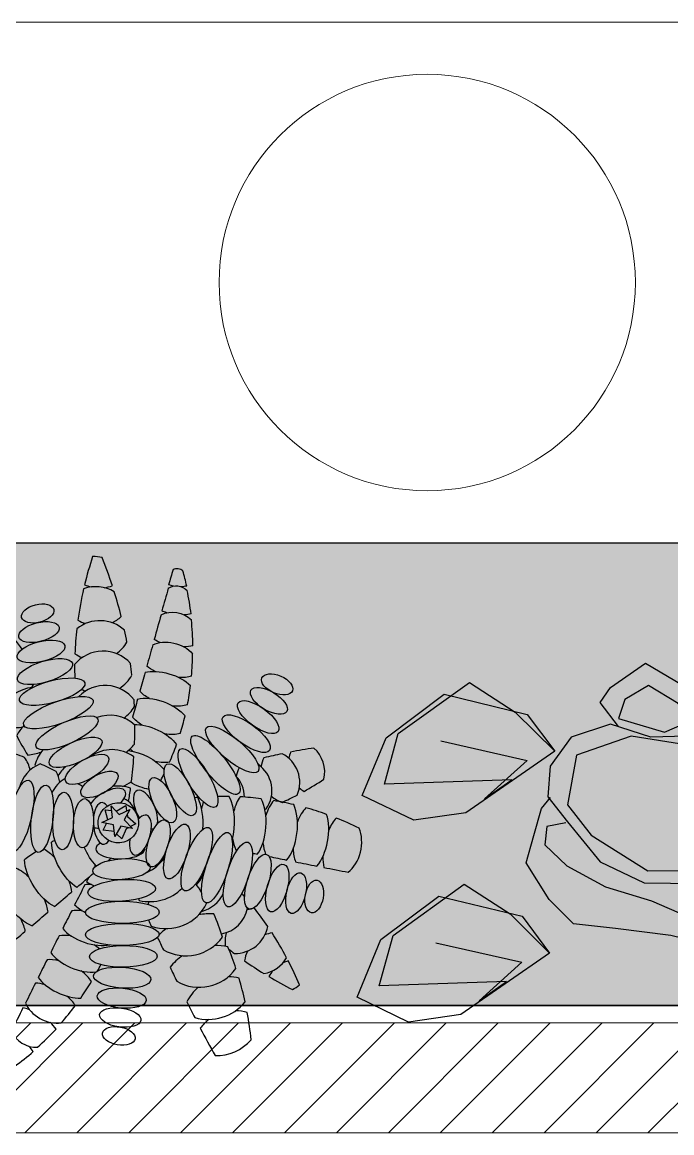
# Model space of a CAD drawing. Header units: millimetres. Extents: x -343543 to 400519, y -115663 to 104219.
# Drawn here: x -317443 to -316881, y 14605 to 15565 of the extents above; entities that cross this region are included whole.
import ezdxf
from ezdxf.xclip import XClip

# ---------------------------------------------------------------- set-up
doc = ezdxf.new("R2010")
doc.units = ezdxf.units.MM
doc.header["$XCLIPFRAME"] = 0
doc.linetypes.add('XREF MAT BANG TUONG XAY$0$CENTER', pattern=[50.8, 31.75, -6.35, 6.35, -6.35])
doc.layers.get('0').update_dxf_attribs({"color": 231, "lineweight": 0})
for name, color, linetype, lineweight in [('A-PATT', 252, 'Continuous', 9), ('A-SYMBOLS', 10, 'Continuous', 13), ('XREF MAT BANG TUONG XAY$0$A-GRID', 8, 'XREF MAT BANG TUONG XAY$0$CENTER', 15), ('XREF MAT BANG TUONG XAY$0$A-WALL-INT', 8, 'Continuous', 9)]:
    doc.layers.add(name, color=color, linetype=linetype, lineweight=lineweight)
for name, color, linetype in [('XREF MAT BANG NOI THAT$0$A-PATT', 8, 'Continuous'), ('XREF MAT BANG NOI THAT$0$FF-Plants', 8, 'Continuous'), ('XREF MAT BANG TUONG XAY$0$A-FNSH', 8, 'Continuous'), ('XREF MAT BANG TUONG XAY$0$A-FURN', 8, 'Continuous'), ('XREF MAT BANG TUONG XAY$0$A-PATT', 8, 'Continuous')]:
    doc.layers.add(name, color=color, linetype=linetype)

# ---------------------------------------------------------------- blocks, each defined once
blk = doc.blocks.new('XREF MAT BANG TUONG XAY$0$00.xref_IKIGAI_Truc')
at = {"layer": 'XREF MAT BANG TUONG XAY$0$A-GRID', "color": 8, "ltscale": 20}
blk.add_lwpolyline([(-2907.53, 14700), (42750, 14700)], dxfattribs=at)
blk = doc.blocks.new('XREF MAT BANG TUONG XAY$0$xref_IKIGAI_Cot')
at = {"layer": 'XREF MAT BANG TUONG XAY$0$A-GRID', "color": 8, "ltscale": 20}
blk.add_lwpolyline([(-2907.53, 14700), (42750, 14700)], dxfattribs=at)
blk = doc.blocks.new('*U244')
at = {"layer": 'XREF MAT BANG TUONG XAY$0$A-PATT'}
h = blk.add_hatch(dxfattribs=at)
h.set_pattern_fill('ANSI31', color=8, scale=10)
h.set_pattern_definition([(45, (42836.782, -11178.564), (-22.45064, 22.45064), [])])
h.paths.add_polyline_path([(-38.7, 47.5), (7351.29, 47.5), (7351.29, -47.5), (-38.7, -47.5)])
at = {"layer": 'XREF MAT BANG TUONG XAY$0$A-WALL-INT', "color": 8}
blk.add_lwpolyline([(-38.7, 47.5), (7351.29, 47.5), (7351.29, -47.5), (-38.7, -47.5)], close=True, dxfattribs=at)
blk = doc.blocks.new('XREF MAT BANG NOI THAT$0$YLD.Studio-02-172')
at = {"layer": 'XREF MAT BANG NOI THAT$0$FF-Plants', "color": 8}
for p, q in [((-95.53, 150.86), (-66.24, 174.66)), ((-66.24, 174.66), (-42.19, 170.85)), ((-42.19, 170.85), (-18.15, 167.04)), ((-18.15, 167.04), (-7.61, 160.36)), ((19.27, 163.67), (-7.47, 162.78)), ((46.32, 148.77), (19.27, 163.67)), ((-48.87, 160.31), (-64.65, 139.38)), ((-33.08, 160.62), (-48.87, 160.31)), ((-27.95, 144.55), (-33.08, 160.62)), ((-7.47, 162.78), (-26.81, 143.27)), ((-113.87, 127.65), (-95.53, 150.86)), ((-12.16, 144.85), (-36.04, 121.6)), ((31.38, 142.35), (-12.16, 144.85)), ((61.42, 116.35), (46.32, 148.77)), ((-64.65, 139.38), (-78.85, 103.79)), ((-26.81, 143.27), (-57.84, 111.2)), ((53.04, 97.42), (31.38, 142.35)), ((-113.56, 91.23), (-113.87, 127.65)), ((60.04, 109.22), (78.98, 127.44)), ((78.98, 127.44), (92.74, 120.1)), ((-36.04, 121.6), (-60.63, 69.34)), ((54.47, 80.35), (61.42, 116.35)), ((92.74, 120.1), (117.33, 92.49)), ((-57.84, 111.2), (-71.45, 71.18)), ((67.12, 109.95), (59.89, 69.12)), ((83.91, 106.56), (67.12, 109.95)), ((98.57, 87.52), (83.91, 106.56)), ((-78.85, 103.79), (-86.08, 62.95)), ((51.37, 47.77), (53.04, 97.42)), ((53.04, 97.42), (53.04, 97.42)), ((-113.95, 42.72), (-113.56, 91.23)), ((86.07, 60.33), (98.57, 87.52)), ((117.33, 92.49), (94.85, 41.96)), ((58.76, 49.77), (54.47, 80.35)), ((-71.45, 71.18), (-64.85, 10.77)), ((-60.63, 69.34), (-49.5, -22.33)), ((59.89, 69.12), (73.14, 46.51)), ((-86.08, 62.95), (-108.65, -12.19)), ((73.14, 46.51), (86.07, 60.33)), ((94.85, 41.96), (86.07, 60.33)), ((86.55, -14.93), (58.76, 49.77)), ((-121.45, -23.59), (-113.95, 42.72)), ((70.9, -12.81), (51.37, 47.77)), ((94.85, 41.96), (93.84, 22.91)), ((74.96, 20.73), (68.76, 26.54)), ((80.73, 16.58), (74.96, 20.73)), ((93.84, 22.91), (86.04, 10.81)), ((-64.85, 10.77), (-70.27, -24.77)), ((78.32, 10.33), (72.34, -1.7)), ((84.28, 11.63), (78.32, 10.33)), ((86.04, 10.81), (80.73, 16.58)), ((108.9, -0.74), (84.28, 11.63)), ((72.34, -1.7), (73.54, -13.54)), ((111.67, -17.85), (108.9, -0.74)), ((-108.65, -12.19), (-131.64, -90.89)), ((91.14, -61.3), (70.9, -12.81)), ((73.54, -13.54), (82.47, -26.06)), ((94.1, -31.14), (86.55, -14.93)), ((101.63, -28.58), (111.67, -17.85)), ((-133.96, -86.84), (-121.45, -23.59)), ((-70.27, -24.77), (-77.58, -78.45)), ((-49.5, -22.33), (-58.21, -100.2)), ((82.47, -26.06), (101.63, -28.58)), ((106.93, -61), (94.1, -31.14)), ((72.1, -96.61), (91.14, -61.3)), ((100.97, -80.07), (106.93, -61)), ((-77.58, -78.45), (-82.41, -103.49)), ((74.1, -104), (100.97, -80.07)), ((-133.96, -86.84), (-115.11, -119.75)), ((-82.41, -103.49), (-51.51, -135.6)), ((-58.21, -100.2), (-10.17, -128.82)), ((42.37, -107.03), (72.1, -96.61)), ((43.37, -110.73), (74.1, -104)), ((-10.17, -128.82), (42.37, -107.03)), ((10.38, -135.52), (43.37, -110.73)), ((-115.11, -119.75), (-83.24, -138.63)), ((-83.24, -138.63), (-70, -140.61)), ((-70, -140.61), (-52.18, -134.9)), ((-51.51, -135.6), (-10.53, -140.39)), ((-10.53, -140.39), (10.38, -135.52))]:
    blk.add_line(p, q, dxfattribs=at)
blk = doc.blocks.new('XREF MAT BANG NOI THAT$0$YLD.Studio-05-32')
at = {"layer": 'XREF MAT BANG NOI THAT$0$FF-Plants', "color": 8}
for p, q in [((31.22, 53.43), (92.79, 97.72)), ((92.79, 97.72), (132.3, 72.09)), ((20.65, 49.77), (70.85, 87.38)), ((70.85, 87.38), (142.68, 70.04)), ((132.3, 72.09), (166.47, 38.23)), ((142.68, 70.04), (166.47, 38.23)), ((0, 0), (20.65, 49.77)), ((19.22, 9.76), (31.22, 53.43)), ((68.06, 47.09), (142.6, 30.32)), ((166.47, 38.23), (89.77, -14.94)), ((142.6, 30.32), (105.7, -3.05)), ((129.4, 13.56), (19.22, 9.76)), ((105.7, -3.05), (129.4, 13.56)), ((44.58, -21.49), (0, 0)), ((89.77, -14.94), (44.58, -21.49))]:
    blk.add_line(p, q, dxfattribs=at)
blk = doc.blocks.new('XREF MAT BANG NOI THAT$0$YLD.Studio-03-28')
at = {"layer": 'XREF MAT BANG NOI THAT$0$FF-Plants', "color": 8}
for p, q in [((-9.06, 2.82), (-8.03, 12.37)), ((-8.03, 12.37), (-2.3, 9.48)), ((-3.47, 3.35), (-1.55, 13.44)), ((-1.36, 13.34), (2.83, 4.15)), ((0.92, 8.33), (9.61, 10.47)), ((9.61, 10.47), (8.81, 4.91)), ((-15.62, -3.78), (-11.18, 0.69)), ((-13.66, 2.06), (-3.47, 3.35)), ((-4.66, -2.89), (-13.66, 2.06)), ((-9.27, 2.61), (-9.06, 2.82)), ((2.83, 4.15), (13.02, 5.44)), ((13.02, 5.44), (5.54, -1.6)), ((8.25, 0.95), (13.32, -7.22)), ((-6.85, -7.71), (-15.62, -3.78)), ((-5.92, -9.53), (-6.85, -7.71)), ((-6.58, -12.98), (-4.66, -2.89)), ((0.91, -5.95), (-6.58, -12.98)), ((3.84, -8.87), (-2.6, -15.99)), ((9.92, -10.89), (0.91, -5.95)), ((5.65, -8.55), (3.84, -8.87)), ((5.54, -1.6), (9.92, -10.89)), ((13.32, -7.22), (8.57, -8.04)), ((-2.6, -15.99), (-4.94, -11.44))]:
    blk.add_line(p, q, dxfattribs=at)
at = {"layer": 'XREF MAT BANG NOI THAT$0$FF-Plants', "color": 8, "extrusion": (0, 0, -1)}
for centre, major_axis, ratio, start_param, end_param in [((-65.52, 81.32), (24.64, 17.35), 0.490947, 3.745574, 5.607066), ((-65.52, 81.32), (24.64, 17.35), 0.490947, 0.587277, 1.183947), ((-83.74, 101.68), (23.59, 18.75), 0.490947, 1.989445, 2.434591), ((-48.51, 59.94), (25.6, 15.88), 0.490947, 3.756496, 5.600887), ((-65.52, 81.32), (24.64, 17.35), 0.490947, 1.989445, 2.449387), ((-48.51, 59.94), (25.6, 15.88), 0.490947, 0.725468, 1.183947), ((-32.77, 37.6), (26.48, 14.37), 0.490947, 3.843286, 5.522008), ((-48.51, 59.94), (25.6, 15.88), 0.490947, 1.989445, 2.378033), ((-32.77, 37.6), (26.48, 14.37), 0.490947, 1.989445, 2.083734), ((-18.36, 14.39), (27.28, 12.8), 0.490947, 4.11724, 4.776912), ((43.77, -19.86), (12.4, 24.11), 0.490947, 0.893439, 2.300645), ((43.77, -19.86), (12.4, 24.11), 0.490947, 4.153605, 4.819728), ((66.8, -28.49), (10.98, 24.79), 0.490947, -1.152148, -1.025041), ((66.8, -28.49), (10.98, 24.79), 0.490947, 0.778141, 2.459294), ((90.29, -35.76), (9.52, 25.39), 0.490947, -1.152148, -0.692206), ((90.29, -35.76), (9.52, 25.39), 0.490947, 0.603982, 2.465473), ((114.17, -41.66), (8.03, 25.9), 0.490947, -1.152148, -0.707001), ((114.17, -41.66), (8.03, 25.9), 0.490947, 0.678699, 2.38936), ((138.34, -46.15), (6.51, 26.33), 0.490947, -1.152148, -0.795463), ((66.8, -28.49), (10.98, 24.79), 0.490947, 3.785606, 4.32554), ((138.34, -46.15), (6.19, 22.36), 0.671515, 0.638476, 2.368728), ((164.42, -49.55), (4.97, 26.66), 0.490947, -1.176481, -0.937354), ((164.42, -49.55), (5, 19), 0.800189, 0.718999, 2.201301), ((90.29, -35.76), (9.52, 25.39), 0.490947, 3.728869, 4.32554), ((114.17, -41.66), (8.03, 25.9), 0.490947, 3.753714, 4.32554), ((189.61, -51.4), (2.9, 22.87), 0.490947, -1.242361, -1.031338), ((189.61, -51.4), (11.68, 7.03), 0.959793, -0.027203, 1.298202), ((209.76, -51.49), (1.85, 14.64), 0.490947, -1.435337, -1.122828), ((138.34, -46.15), (6.51, 26.33), 0.490947, 3.847362, 4.32554), ((164.42, -49.55), (4.97, 26.66), 0.490947, 3.989504, 4.318421), ((209.76, -51.49), (1.85, 14.64), 0.490947, 4.036545, 4.390012), ((209.76, -51.49), (-8.42, 1.21), 0.874189, 2.509686, 3.746797), ((189.61, -51.4), (2.9, 22.87), 0.490947, 4.082683, 4.366363)]:
    blk.add_ellipse(centre, major_axis=major_axis, ratio=ratio, start_param=start_param, end_param=end_param, dxfattribs=at)
at = {"layer": 'XREF MAT BANG NOI THAT$0$FF-Plants', "color": 8}
for centre, major_axis, ratio, start_param, end_param in [((4.15, 83.88), (-31.05, 7.29), 0.300118, 4.712389, 10.995574), ((80.27, 69.71), (33.9, 9.65), 1, -0.177157, 0.821616), ((-19.16, 228.9), (226.43, 74.85), 1, 3.449787, 3.536618), ((-179.16, 73.54), (9.02, 17.45), 0.800189, 0.718999, 2.201301), ((-4073.5, -7847), (4073.7, 7846.7), 1, 0.020515, 0.023029), ((7408.97, 6418.74), (7565.69, 6265.88), 1, 3.149351, 3.151275), ((-210.33, 182.27), (135.08, 249.99), 1, -1.44289, -1.413733), ((189.63, -137.44), (232.66, 98.59), 1, 1.646774, 1.723184), ((57.64, 55.67), (33.49, 10.99), 1, 0.477208, 0.781672), ((125.75, 89.41), (31.99, 31.99), 1, 2.292971, 2.522054), ((129.01, 62.6), (-7.23, 23.79), 0.362784, 1.570796326542845, 7.853981633722432), ((146.35, 65.94), (-5.23, 20.61), 0.405439, 1.570796326753082, 7.853981633932668), ((-442.18, 870.59), (910.7, 375.34), 1, -1.318792, -1.296699), ((-157.53, 58.59), (10.38, 20.74), 0.671515, 0.638476, 2.368728), ((-179.16, 73.54), (14.17, 23.12), 0.490947, -1.176481, -0.937354), ((-4072.05, -7847.89), (4291.59, 7729.68), 1, 0.045968, 0.048152), ((-247.88, -75.62), (-225.55, 139.07), 1, 4.276146, 4.322723), ((20.76, 55.09), (29.64, 8.42), 1, 0.111098, 1.050224), ((37.32, 105.52), (29.7, 8.22), 1, 4.657908, 5.047475), ((114.45, 84.22), (55.34, 17.26), 1, 2.954557, 3.158273), ((93.51, 50.97), (-10.8, 30.01), 0.300118, 1.570796326502317, 7.853981633681903), ((111.64, 56.42), (-7.72, 28.24), 0.32034, 1.570796326843089, 7.853981634022675), ((163.18, 67.82), (-4.34, 17.46), 0.456009, 1.570796327003859, 7.853981634183445), ((179.29, 68.9), (-3.44, 13.91), 0.543524, 1.570796326758771, 7.853981633938357), ((-199.1, 89.05), (13.17, 18.92), 0.490947, 4.082683, 4.366363), ((-17.77, 227.8), (219.55, 93.13), 1, 3.468642, 3.56293), ((-136.57, 45.73), (11.39, 24.61), 0.490947, 0.678699, 2.38936), ((-157.53, 58.59), (12.81, 23.9), 0.490947, -1.152148, -0.795463), ((-4072.05, -7847.89), (-8006.89, 3749.05), 1, 4.686888, 4.688812), ((7408.97, 6418.74), (-7814.55, 5952.61), 1, 1.353149, 1.354972), ((1.84, 65.02), (-29.08, 3.35), 0.32034, 4.712389, 10.995574), ((214.95, -118.36), (178.67, 178.67), 1, 1.507122, 1.510757), ((39.13, 37.21), (32.6, 13.39), 1, 0.497671, 0.926523), ((76.05, 43.59), (-11.97, 26.71), 0.32034, 1.570796326202381, 7.853981633381967), ((138.4, 100.91), (24.92, 24.92), 1, 3.208423, 3.306613), ((-179.16, 73.54), (14.17, 23.12), 0.490947, 3.989504, 4.318421), ((-114.89, 34.11), (9.94, 25.23), 0.490947, 0.603982, 2.420377), ((-136.57, 45.73), (11.39, 24.61), 0.490947, -1.152148, -0.707001), ((-4072.05, -7847.89), (4131.37, 7816.49), 1, 0.020191, 0.022015), ((-210.33, 182.27), (200.93, 200.93), 1, 5.025432, 5.079115), ((59.21, 36.19), (-10.29, 22.63), 0.362784, 1.570796326205139, 7.853981633384725), ((-16.31, 226.91), (208.22, 116.26), 1, 3.476887, 3.558298), ((-114.89, 34.11), (9.94, 25.23), 0.490947, -1.152148, -0.692206), ((7408.97, 6418.74), (7593.47, 6232.18), 1, 3.159148, 3.16108), ((-0.12, 46.92), (-24.85, 0.77), 0.362784, 4.712389, 10.995574), ((-247.88, -75.62), (-132.14, 229.68), 1, 4.701668, 4.714353), ((10.37, 29.18), (29.95, 7.23), 1, 0.306291, 0.866837), ((27.94, 80.03), (29.51, 8.85), 1, 4.597926, 4.920824), ((20.36, 21.41), (35.04, 3.76), 1, 0.611668, 0.904591), ((-157.53, 58.59), (12.81, 23.9), 0.490947, 3.847362, 4.32554), ((-92.58, 23.77), (8.46, 25.76), 0.490947, 0.614903, 2.459294), ((-4072.05, -7847.89), (-7987.25, 3790.71), 1, 4.686738, 4.688669), ((-92.58, 23.77), (8.46, 25.76), 0.490947, -1.152148, -0.763559), ((-2.03, 29.34), (-21.23, 1.07), 0.405439, 4.712389, 10.995574), ((44.58, 26.29), (-10.69, 18.38), 0.405439, 4.712389, 10.995574), ((-16.31, 226.91), (-238.48, 0.16), 1, 0.960407, 1.031357), ((-136.57, 45.73), (11.39, 24.61), 0.490947, 3.753714, 4.32554), ((-69.7, 14.75), (6.95, 26.21), 0.490947, 0.701694, 1.194978), ((-4072.05, -7847.89), (4134.36, 7814.91), 1, 0.014988, 0.0172), ((7408.97, 6418.74), (7542.37, 6293.93), 1, 3.153558, 3.155493), ((31.44, 15.55), (-8.97, 15.6), 0.456009, 4.712389, 10.995574), ((-210.33, 182.27), (117.51, 258.72), 1, 4.57275, 4.590231), ((85.3, 10.6), (30.46, 8.83), 1, -1.194927, 0.516377), ((141.32, 15.18), (22.42, 22.42), 1, 1.840951, 1.956005), ((131.9, -270.46), (303.95, 46.02), 1, 1.410038, 1.448165), ((115.03, 12.41), (30.45, 8.87), 1, -1.13023, 0.600891), ((170.71, 18.85), (30.84, 7.37), 1, 2.308965, 2.535186), ((131.9, -270.46), (272.76, 141.78), 1, 0.980189, 1.050433), ((141.32, 15.18), (30.56, 8.47), 1, -1.009427, 0.406762), ((200.45, 17.42), (29.63, 11.31), 1, 2.222132, 2.446764), ((131.9, -270.46), (305.03, 38.2), 1, 1.220489, 1.310482), ((170.71, 18.85), (30.57, 8.42), 1, -0.803958, 0.062594), ((-135.56, -4.21), (1.64, 24.81), 0.362784, 1.570796328117058, 7.853981635296644), ((-117.19, -5.07), (-0.24, 29.27), 0.32034, 1.570796327763428, 7.853981634943015), ((-114.89, 34.11), (9.94, 25.23), 0.490947, 4.089229, 4.32554), ((-98.24, -4.21), (-0.17, 31.89), 0.300118, 1.570796327715664, 7.85398163489525), ((-79.1, -4.35), (-0.17, 31.89), 0.300118, 1.570796327681729, 7.853981634861315), ((-60.17, -3.81), (-1.93, 29.21), 0.32034, 1.570796327460503, 7.853981634640089), ((-46.34, 7.07), (5.41, 26.57), 0.490947, 0.844988, 1.162328), ((-69.7, 14.75), (6.95, 26.21), 0.490947, -1.152148, -0.911655), ((-4072.05, -7847.89), (4020.43, 7874.12), 0.999995, -0.000358, 0.000114), ((-41.75, -3.63), (-1.75, 24.8), 0.362784, 1.570796327655833, 7.853981634835419), ((-24.15, -2.6), (-0.19, 21.26), 0.405439, -0.638013, 3.222605), ((-2.21, 12.53), (17.97, 0.96), 0.456009, -0.597189, 3.712648), ((526.07, -46.66), (-533.78, 50.69), 1, -0.031866, -0.022297), ((16.7, 8.87), (-8.97, 15.6), 0.456009, 0.467456, 0.526537), ((16.7, 8.87), (-8.97, 15.6), 0.456009, 2.146873, 5.563258), ((29.85, 4.77), (30.46, 8.82), 1, -0.925589, 0.347124), ((20.36, 21.41), (-24.92, 24.92), 1, 3.981782, 4.006026), ((233.01, 15.25), (22.42, 22.42), 1, 1.930346, 2.11832), ((131.9, -270.46), (304.53, 42.02), 1, 1.114106, 1.196533), ((196.77, 21.01), (29.26, 12.23), 1, -0.642229, -0.384041), ((-185.93, -1.32), (2.52, 14.11), 0.543524, 1.570796329850885, 7.853981637030471), ((-169.96, -2.47), (2.51, 17.82), 0.456009, 1.570796329214219, 7.853981636393805), ((-153.2, -3.84), (1.96, 21.17), 0.405439, 1.570796328573082, 7.853981635752668), ((-16.31, 226.91), (-229.22, 65.8), 1, 1.354724, 1.380164), ((-1.68, -0.85), (16.8, 4.68), 1, 0.976365, 7.25955), ((59.57, 6.58), (30.5, 8.67), 1, -1.032415, 0.085581), ((233.01, 15.25), (30.06, 10.11), 1, 2.93965, 3.167819), ((81.71, 372.75), (371.35, 112.19), 1, -1.545573, -1.47882), ((7408.97, 6418.74), (7448.64, 6404.58), 0.999996, 3.142396, 3.142759), ((-1.68, -0.85), (30.78, 7.61), 1, -0.583658, -0.076766), ((170.71, 18.85), (31.33, 4.91), 1, 3.588127, 4.014418), ((200.45, 17.42), (29.86, 10.67), 1, 3.204448, 3.514965), ((81.71, 372.75), (375.62, 96.94), 1, 4.706787, 4.764263), ((-16.31, 226.91), (43.89, 234.41), 0.999817, 3.101661, 3.102023), ((2.69, -9.62), (16.43, 7.35), 0.456009, 4.469975, 5.881978), ((59.57, 6.58), (31.6, 2.68), 1, 3.411523, 3.691925), ((85.3, 10.6), (29.74, 11), 1, 3.388901, 3.719999), ((115.03, 12.41), (30.13, 9.89), 1, 3.425709, 3.855493), ((141.32, 15.18), (30.42, 8.96), 1, 3.418614, 3.924478), ((81.71, 372.75), (387.2, 23.64), 1, -1.44344, -1.416014), ((-30.7, -28.05), (37.63, 10.85), 1, 2.625319, 3.656142), ((347.71, -1031.03), (-421.87, 1009.88), 1, -0.006631, -0.005322), ((-12.27, -19.93), (-17.13, 5.51), 0.456009, -1.202658, 3.956111), ((9.82, -24.4), (16.43, 7.35), 0.456009, 3.676106, 8.112547), ((81.71, 372.75), (125.7, 366.99), 1, 3.303209, 3.333224), ((81.71, 372.75), (303.3, 241.85), 1, 3.916053, 3.97089), ((81.71, 372.75), (385.57, 42.67), 1, 4.562726, 4.604613), ((-2252.85, -8538.39), (-8545.74, 2266.3), 1, 4.701636, 4.70346), ((81.71, 372.75), (274.3, 274.3), 1, 3.970904, 3.9863), ((81.71, 372.75), (381.59, 69.8), 1, 4.646106, 4.671992), ((349.46, -1031.24), (-463.71, 991.37), 1, -0.028589, -0.02333), ((-87.23, -62.66), (27.69, 27.69), 1, 0.325822, 0.38925), ((-8.86, -9.28), (37.91, 9.83), 1, 3.330519, 3.823619), ((-19.42, -35.27), (-20.27, 6.41), 0.405439, 4.712389, 10.995574), ((17.85, -39.21), (19.27, 8.99), 0.405439, 1.57079632768765, 7.853981634867236), ((-2252.85, -8538.39), (-8551.83, 2243.17), 1, 4.696208, 4.698132), ((-2252.85, -8538.39), (-8621.33, 1959.18), 1, 4.660334, 4.662519), ((359.2, -1027.87), (-505.61, 970.67), 1, -0.046419, -0.035711), ((-144.74, -80.92), (62.14, 16.95), 1, 0.376175, 0.503716), ((-54.01, -42.19), (37.73, 10.48), 1, 2.536003, 3.99264), ((9.82, -24.4), (16.43, 7.35), 0.456009, 2.859453, 3.117262), ((146.28, 173.41), (125.19, 202.98), 1, 3.20818, 3.236102), ((-2251.17, -8538.7), (-8572.61, 2162.43), 1, 4.681123, 4.683637), ((331.95, -1039.41), (-475.18, 985.92), 1, -0.016941, -0.004606), ((-158.04, -84.69), (48.67, 12.59), 1, 0.346459, 0.63839), ((-77.49, -59.29), (37.64, 10.78), 1, 2.340663, 3.806949), ((-26.5, -51.49), (-23.66, 7.62), 0.362784, 4.712389, 10.995574), ((26.92, -54.35), (22.08, 11.43), 0.362784, 1.570796327497962, 7.853981634677549), ((146.28, 173.41), (218.45, 95.67), 1, 3.887248, 3.956035), ((-2249.4, -8538.82), (2847.8, 8369.93), 1, 0.047108, 0.049418), ((-2247.33, -8538.82), (-8509.72, 2398), 1, 4.704566, 4.706107), ((-104.73, -70.83), (37.6, 10.95), 1, 2.336167, 3.802453), ((-33.09, -68.65), (-27.34, 10.47), 0.32034, 4.712389, 10.995574), ((37, -69.71), (24.92, 15.36), 0.32034, 1.570796327774609, 7.853981634954195), ((146.28, 173.41), (-237.73, 18.93), 1, 1.348729, 1.414878), ((151.8, 172.98), (230.46, 61.33), 1, 4.668631, 4.725197), ((-130.17, -78.33), (39.97, 11.33), 1, 2.586623, 3.750756), ((331.95, -1039.41), (-534.86, 954.86), 1, -0.047903, -0.034034), ((-173.89, -95.15), (38.14, 8.87), 1, 0.469374, 0.884243), ((-243.8, -91.45), (264.26, 19.49), 1, 0.009088, 0.019373), ((48.34, -84.81), (24.81, 20.04), 0.300118, 1.57079632810651, 7.853981635286097), ((146.28, 173.41), (237.52, 21.41), 1, 4.428413, 4.499364), ((146.28, 173.41), (194.5, 137.99), 1, 4.006003, 4.087414), ((147.96, 173.1), (221.93, 87.29), 1, 4.351733, 4.446021), ((149.73, 172.98), (223.14, 84.15), 1, 4.474071, 4.560902), ((331.95, -1039.41), (-902.87, 618.6), 1, -0.48404, -0.459531), ((-200.9, -101.55), (36.26, 6.41), 1, 0.480209, 0.769788), ((-144.74, -80.92), (63.14, 12.72), 1, -0.23803, -0.034314), ((-50.58, -65.86), (27.48, 7.71), 1, 3.119645, 3.993323), ((-40.5, -86.16), (-30.37, 9.73), 0.300118, 4.712389, 10.995574), ((-220.45, 158.67), (243.63, 139.54), 1, -1.489547, -1.458183), ((-35.41, -47.99), (27.47, 7.73), 1, 3.664996, 4.302342), ((0.63, -59.31), (30.07, 1.97), 0.490947, 4.416405, 5.391529), ((-0.76, -86.6), (30.13, 0.22), 0.490947, 0.96074, 1.183947), ((61.65, -99.31), (18.92, 22.34), 0.32034, 1.570796328619921, 7.853981635799506), ((-163.3, -85.72), (38.08, 10.86), 1, 2.834025, 3.721727), ((-158.04, -84.69), (49.34, 9.64), 1, -0.410561, -0.181478), ((-189.38, 175.29), (267.12, 86.45), 1, -1.561478, -1.485068), ((-173.89, -95.15), (37.89, 9.89), 1, -0.514776, -0.276708), ((-216.63, 163.75), (274.39, 59.47), 1, -1.461924, -1.390655), ((-103.93, -121.7), (26.46, 10.7), 1, 0.929655, 1.355947), ((-69.77, -84.57), (27.63, 7.13), 1, 3.083987, 4.256555), ((-46.34, -104.18), (-27.9, 8.85), 0.32034, 4.712389, 10.995574), ((-243.8, -91.45), (263.77, 25.24), 1, -0.115009, -0.077099), ((75.39, -111.51), (14.64, 20.1), 0.362784, 1.570796329213647, 7.853981636393232), ((-200.9, -101.55), (36.6, 4.02), 1, -0.407081, -0.129834), ((-216.63, 163.75), (273.46, 63.61), 1, 4.699825, 4.77496), ((-86.05, -101.92), (27.29, 8.36), 1, 2.817212, 4.233401), ((164.81, -310.51), (246.87, 246.87), 1, 1.695842, 1.713107), ((9598.21, -2076.1), (2025.09, 9612.52), 0.999996, 1.576143, 1.576274), ((-3.74, -113.76), (-30.09, 1.53), 0.490947, -1.152148, -0.763559), ((-0.76, -86.6), (30.13, 0.22), 0.490947, 4.156103, 5.522008), ((-3.74, -113.76), (-30.09, 1.53), 0.490947, 3.785606, 4.32554), ((20.15, -82.2), (26.71, 7.46), 1, 4.4537, 5.200923), ((33.25, -129.97), (27.7, 1.31), 1, 1.048117, 1.324965), ((89.67, -121.79), (12.46, 17.23), 0.405439, 1.570796329326606, 7.853981636506192), ((-216.63, 163.75), (248.92, 129.86), 1, 4.329382, 4.413944), ((164.81, -310.51), (347.81, 30.31), 1, 2.442768, 2.500244), ((-125.03, -138.22), (28.31, 3.58), 1, 0.992036, 1.302554), ((-52.66, -121.47), (-23.66, 7.62), 0.362784, 4.712389, 10.995574), ((-103.93, -121.7), (27.93, 5.85), 1, -0.092452, 0.13377), ((-247.58, 98.25), (-195.64, 195.64), 1, 3.074822, 3.088233), ((-243.8, -91.45), (253.99, 75.53), 1, -0.413209, -0.344422), ((103.71, -131.02), (9.17, 15.48), 0.456009, 1.570796330207066, 7.853981637386653), ((-247.58, 98.25), (258.06, 99.76), 1, -1.338969, -1.268726), ((9598.21, -2076.1), (1960.63, 9625.89), 0.999995, 1.570929, 1.571374), ((-3.74, -113.76), (-30.09, 1.53), 0.490947, 0.614903, 2.459294), ((26.1, -105.91), (26.71, 7.46), 1, 3.832451, 5.407049), ((42.16, -151.58), (26.58, 7.9), 1, 0.822433, 1.110363), ((117.96, -138.21), (5.53, 13.22), 0.543524, 1.570796330777153, 7.853981637956739), ((164.81, -310.51), (335.81, 95.52), 1, 2.324239, 2.390992), ((-148.49, -155.88), (20.18, 20.18), 1, 0.049122, 0.277291), ((-103.93, -121.7), (27.45, 7.81), 1, 3.041096, 3.907647), ((-247.58, 98.25), (268.25, 67.73), 1, -1.331889, -1.241895), ((-125.03, -138.22), (27.47, 7.75), 1, -0.117756, 0.106875), ((-58.11, -138.26), (-20.48, 5.72), 0.405439, 4.712389, 10.995574), ((9598.21, -2076.1), (-9657.65, 1797.41), 1, -0.015287, -0.01372), ((-8.3, -140.7), (-29.95, 3.28), 0.490947, -1.152148, -0.762871), ((-8.3, -140.7), (-29.95, 3.28), 0.490947, 3.728869, 4.32554), ((249.16, -37.37), (-180.84, 180.84), 1, 1.145565, 1.150477), ((42.16, -151.58), (26.99, 6.37), 1, 2.186811, 2.573114), ((-414.46, -240.64), (-94.86, 473.15), 1, -1.563798, -1.53036), ((-148.49, -155.88), (20.18, 20.18), 1, 5.783878, 5.971852), ((-243.8, -91.45), (235.19, 122.06), 1, -0.711068, -0.64492), ((249.16, -37.37), (251.39, 46.98), 1, 3.38012, 3.436797), ((33.25, -129.97), (26.64, 7.72), 1, 4.024889, 5.533726), ((-120.41, -138.5), (27.48, 7.72), 1, 3.333395, 3.591583), ((-247.58, 98.25), (262.76, 86.63), 1, -1.496933, -1.414506), ((-62.44, -154.51), (-17.52, 4.12), 0.456009, 4.712389, 10.995574), ((-14.41, -167.33), (-29.71, 5.01), 0.490947, -1.152148, -0.707001), ((-8.3, -140.7), (-29.95, 3.28), 0.490947, 0.603982, 2.465473), ((49.31, -175.65), (19.61, 19.61), 1, 0.409717, 0.613792), ((-414.46, -240.64), (472.42, 98.43), 1, -0.058503, -0.016159), ((-65.4, -170.23), (-14.12, 2.44), 0.543524, 4.712389, 10.995574), ((9598.21, -2076.1), (2618.51, 9468.06), 1, 1.643686, 1.64561), ((-14.41, -167.33), (-29.71, 5.01), 0.490947, 3.753714, 4.32554), ((-243.8, -91.45), (223.08, 143.01), 1, -0.91466, -0.843709), ((49.31, -175.65), (19.61, 19.61), 1, 1.633109, 1.816916), ((249.16, -37.37), (-201.19, 157.88), 1, 1.171755, 1.250482), ((-14.41, -167.33), (-29.71, 5.01), 0.490947, 0.678699, 2.38936), ((42.16, -151.58), (26.72, 7.43), 1, 4.215397, 5.285768), ((9598.21, -2076.1), (-9680.08, 1672.37), 1, -0.02331, -0.021125), ((-22.06, -193.56), (-29.37, 6.73), 0.490947, -1.152148, -0.795463), ((-22.06, -193.56), (-29.37, 6.73), 0.490947, 3.847362, 4.32554), ((-243.8, -91.45), (172.72, 200.95), 1, -1.320605, -1.239195), ((-22.06, -193.56), (-25.27, 5.06), 0.671515, 0.638476, 2.368728)]:
    blk.add_ellipse(centre, major_axis=major_axis, ratio=ratio, start_param=start_param, end_param=end_param, dxfattribs=at)
blk = doc.blocks.new('XREF MAT BANG NOI THAT')
at = {"layer": 'XREF MAT BANG NOI THAT$0$A-PATT'}
h = blk.add_hatch(dxfattribs=at)
h.set_pattern_fill('CROSS', color=8, scale=5)
h.paths.add_polyline_path([(17730, 15115), (22270.01, 15115), (22270.01, 14715), (17730, 14715)])
at = {"color": 8}
for points in [[(17600, 15565), (22400, 15565), (22400, 15115), (17600, 15115)], [(17730, 15115), (22270.01, 15115), (22270.01, 14715), (17730, 14715)]]:
    blk.add_lwpolyline(points, close=True, dxfattribs=at)
blk.add_circle((21470.54, 15340), 180, dxfattribs=at)
for name, p, rotation in [('XREF MAT BANG NOI THAT$0$YLD.Studio-03-28', (21202.6, 14874.64), 90), ('XREF MAT BANG NOI THAT$0$YLD.Studio-02-172', (21737.23, 14883.53), 83.20560456446584)]:
    blk.add_blockref(name, p, dxfattribs=dict(at, rotation=rotation))
for p in [(21414.3, 14896.63), (21409.83, 14722.17)]:
    blk.add_blockref('XREF MAT BANG NOI THAT$0$YLD.Studio-05-32', p, dxfattribs=at)
blk = doc.blocks.new('01.Xref _MB T1')
at = {"layer": 'XREF MAT BANG TUONG XAY$0$A-FNSH', "color": 8, "elevation": 0}
blk.add_lwpolyline([(17729.99734, 15115.0002), (22270.01323, 15115.0002), (22270.01323, 14715.0002), (17729.99734, 14715.0002)], close=True, dxfattribs=at)
blk.add_lwpolyline([(20000.00534, 14715), (24084.99201, 14714.99991), (24084.99201, 14589.99991), (23920.00144, 14589.99991), (23919.99295, 12469.99987), (23795.00988, 12470.00001), (23795.01837, 14284.99953), (23680.01114, 14284.99599), (23680.00176, 14590), (20000.00529, 14590)], dxfattribs=at)
at = {"color": 8}
blk.add_blockref('XREF MAT BANG TUONG XAY$0$00.xref_IKIGAI_Truc', (0.00011, 0), dxfattribs=at)
ref = blk.add_blockref('XREF MAT BANG TUONG XAY$0$xref_IKIGAI_Cot', (-0.00927, -0.00001), dxfattribs=at)
XClip(ref).set_block_clipping_path([(-1610.3425959283, -2225.6693134198), (41829.1295208634, 21555.8819575264)])
at = {"layer": 'XREF MAT BANG TUONG XAY$0$A-FURN', "color": 8}
blk.add_blockref('*U244', (16343.69831, 14652.50058), dxfattribs=at)
at = {"layer": 'A-PATT', "color": 8}
blk.add_blockref('XREF MAT BANG NOI THAT', (0, 0), dxfattribs=at)

msp = doc.modelspace()

# ---------------------------------------------------------------- block references
at = {"layer": 'A-SYMBOLS'}
msp.add_blockref('01.Xref _MB T1', (-338563.48, 0), dxfattribs=at)

doc.saveas('drawing.dxf')
